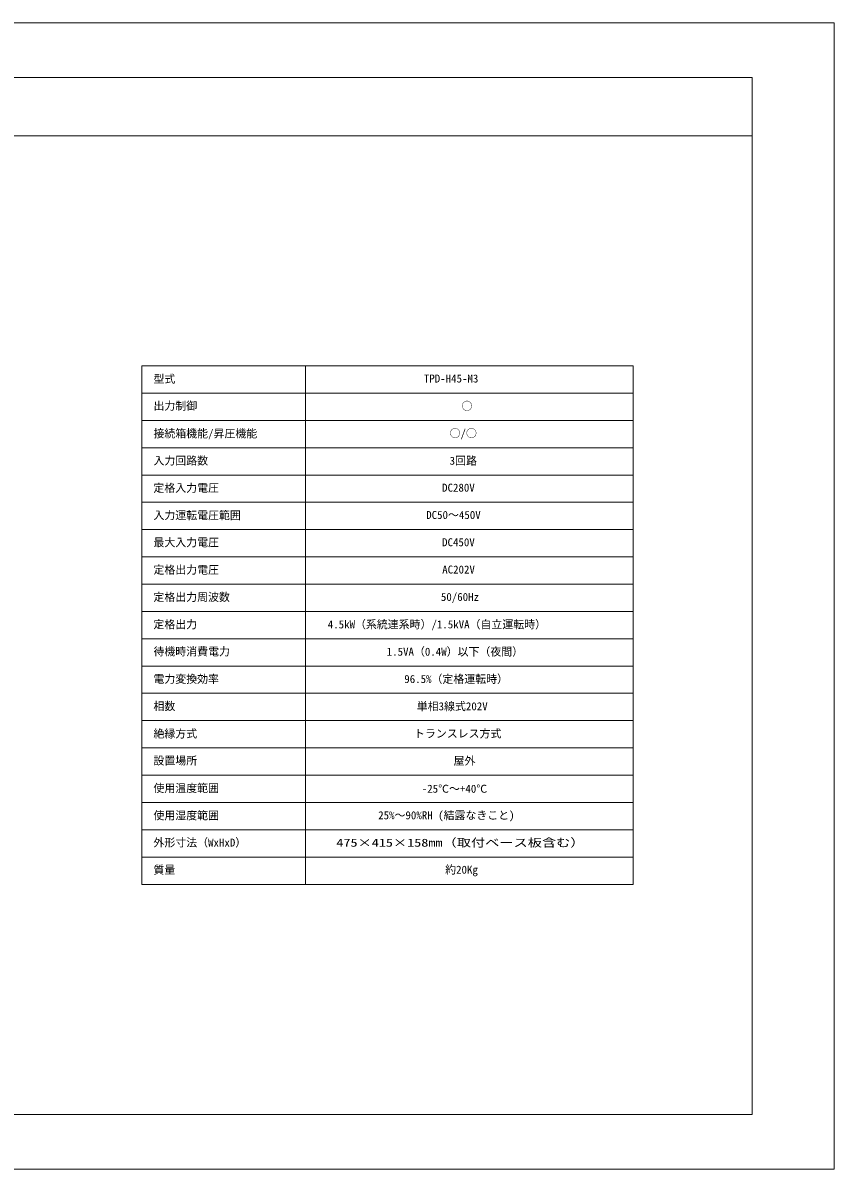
# Model space of a CAD drawing. Units: millimetres, scale not verified. Extents: x -4790 to -1820, y -1050 to 1050.
# Drawn here: x -3305 to -1820, y -1050 to 1050 of the extents above; entities that cross this region are included whole.
import ezdxf
from ezdxf.enums import TextEntityAlignment as Align

# ---------------------------------------------------------------- set-up
doc = ezdxf.new("R2010")
doc.units = ezdxf.units.MM
doc.header["$LTSCALE"] = 8
for name, color, linetype, lineweight in [('0-0_0', 7, 'Continuous', 18), ('0-2_用紙枠', 7, 'Continuous', 18), ('0-3_図面枠', 7, 'Continuous', 18)]:
    doc.layers.add(name, color=color, linetype=linetype, lineweight=lineweight)
doc.styles.add('ＭＳ ゴシック', font='')
doc.styles.get('ＭＳ ゴシック').set_extended_font_data('MS Gothic')

msp = doc.modelspace()

# ---------------------------------------------------------------- linework, layer by layer
at = {"layer": '0-0_0'}
for p, q in [((-3087.626, 421.694), (-3087.626, -528.306)), ((-3087.626, 421.694), (-2187.626, 421.694)), ((-2787.626, 421.694), (-2787.626, -528.306)), ((-2187.626, 421.694), (-2187.626, -528.306)), ((-3087.626, 371.694), (-2187.626, 371.694)), ((-3087.626, 321.694), (-2187.626, 321.694)), ((-3087.626, 271.694), (-2187.626, 271.694)), ((-3087.626, 221.694), (-2187.626, 221.694)), ((-3087.626, 171.694), (-2187.626, 171.694)), ((-3087.626, 121.694), (-2187.626, 121.694)), ((-3087.626, 71.694), (-2187.626, 71.694)), ((-3087.626, 21.694), (-2187.626, 21.694)), ((-3087.626, -28.306), (-2187.626, -28.306)), ((-3087.626, -78.306), (-2187.626, -78.306)), ((-3087.626, -128.306), (-2187.626, -128.306)), ((-3087.626, -178.306), (-2187.626, -178.306)), ((-3087.626, -228.306), (-2187.626, -228.306)), ((-3087.626, -278.306), (-2187.626, -278.306)), ((-3087.626, -328.306), (-2187.626, -328.306)), ((-3087.626, -378.306), (-2187.626, -378.306)), ((-3087.626, -428.306), (-2187.626, -428.306)), ((-3087.626, -478.306), (-2187.626, -478.306)), ((-3087.626, -528.306), (-2187.626, -528.306))]:
    msp.add_line(p, q, dxfattribs=at)
at = {"layer": '0-2_用紙枠'}
msp.add_lwpolyline([(-4790.126, -1050), (-1820.126, -1050), (-1820.126, 1050), (-4790.126, 1050)], close=True, dxfattribs=at)
at = {"layer": '0-3_図面枠'}
msp.add_line((-1970.126, 843.389), (-4640.126, 843.389), dxfattribs=at)
msp.add_lwpolyline([(-1970.126, -950), (-1970.126, 950), (-4640.126, 950), (-4640.126, -950)], close=True, dxfattribs=at)

# ---------------------------------------------------------------- texts
at = {"layer": '0-0_0', "style": 'ＭＳ ゴシック'}
for s, p in [('  型式', (-3086.126, 385.956)), ('TPD-H45-M3', (-2571.092, 386.751)), ('  出力制御', (-3086.126, 336.638)), ('○', (-2502.172, 336.353)), ('  接続箱機能/昇圧機能', (-3086.126, 285.956)), ('○/○', (-2523.99, 286.353)), ('  入力回路数', (-3086.126, 236.183)), ('3回路', (-2523.99, 236.069)), ('  定格入力電圧', (-3086.126, 186.24)), ('DC280V', (-2537.74, 186.751)), ('  入力運転電圧範囲', (-3086.126, 136.126)), ('DC50～450V', (-2566.831, 136.751)), ('  最大入力電圧', (-3086.126, 86.467)), ('DC450V', (-2537.74, 86.751)), ('  定格出力電圧', (-3086.126, 36.24)), ('AC202V', (-2537.512, 36.751)), ('  定格出力周波数', (-3086.126, -13.703)), ('50/60Hz', (-2539.956, -13.476)), ('  定格出力', (-3086.126, -63.76)), ('4.5kW（系統連系時）/1.5kVA（自立運転時）', (-2747.058, -63.76)), ('  待機時消費電力', (-3086.126, -113.476)), ('1.5VA（0.4W）以下（夜間）', (-2639.103, -113.76)), ('  電力変換効率', (-3086.126, -163.76)), ('96.5%（定格運転時）', (-2606.944, -163.817)), ('  相数', (-3086.126, -213.647)), ('単相3線式202V', (-2584.103, -213.817)), ('  絶縁方式', (-3086.126, -263.931)), ('トランスレス方式', (-2589.103, -263.817)), ('  設置場所', (-3086.126, -313.362)), ('屋外', (-2516.717, -313.76)), ('  使用温度範囲', (-3086.126, -363.817)), ('-25℃～+40℃', (-2574.899, -364.84)), ('  使用湿度範囲', (-3086.126, -413.817)), ('25%～90%RH (結露なきこと)', (-2654.728, -413.476)), ('  外形寸法（WxHxD）', (-3086.126, -463.476)), ('  質量', (-3086.126, -513.476)), ('約20Kg', (-2532.115, -513.192))]:
    msp.add_text(s, height=14.66, dxfattribs=at).set_placement(p, align=Align.BOTTOM_LEFT)
at = {"layer": '0-0_0', "style": 'ＭＳ ゴシック', "width": 1.3}
msp.add_text('475×415×158mm（取付ベース板含む）', height=14.66, dxfattribs=at).set_placement((-2731.376, -463.76), align=Align.BOTTOM_LEFT)

doc.saveas('drawing.dxf')
